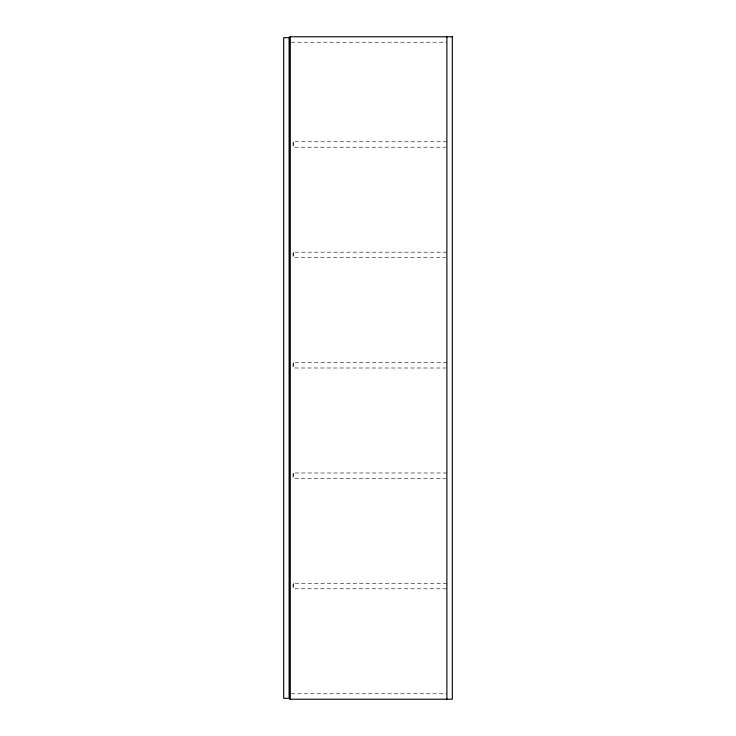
<?xml version="1.0" encoding="UTF-8"?>
<svg xmlns="http://www.w3.org/2000/svg" width="736" height="736" viewBox="0 0 736 736"><rect width="100%" height="100%" fill="white"/><g stroke="black" fill="none" stroke-linecap="round" stroke-linejoin="round"><path stroke-width="0.55" stroke-dasharray="3.68 2.76" d="M291.162 42.219L446.89 42.219M446.89 141.781L293.029 141.781L293.029 147.2L445.74 147.2M446.89 252.181L293.029 252.181L293.029 257.6L445.74 257.6M446.89 362.581L293.029 362.581L293.029 368L445.74 368M446.89 472.981L293.029 472.981L293.029 478.4L445.74 478.4M446.89 583.381L293.029 583.381L293.029 588.8L446.89 588.8M291.162 693.781L446.89 693.781M293.333 141.781L293.333 147.2M293.333 252.181L293.333 257.6M293.333 362.581L293.333 368M293.333 472.981L293.333 478.4M293.333 583.381L293.333 588.8"/><path stroke-width="1.1" d="M446.89 36.8L446.89 699.2M290.021 36.8L290.021 699.2M452.309 36.8L289.717 36.8L289.717 699.2L452.309 699.2L452.309 36.8M289.11 37.702L283.691 37.702L283.691 698.298L289.11 698.298L289.11 37.702"/></g></svg>
